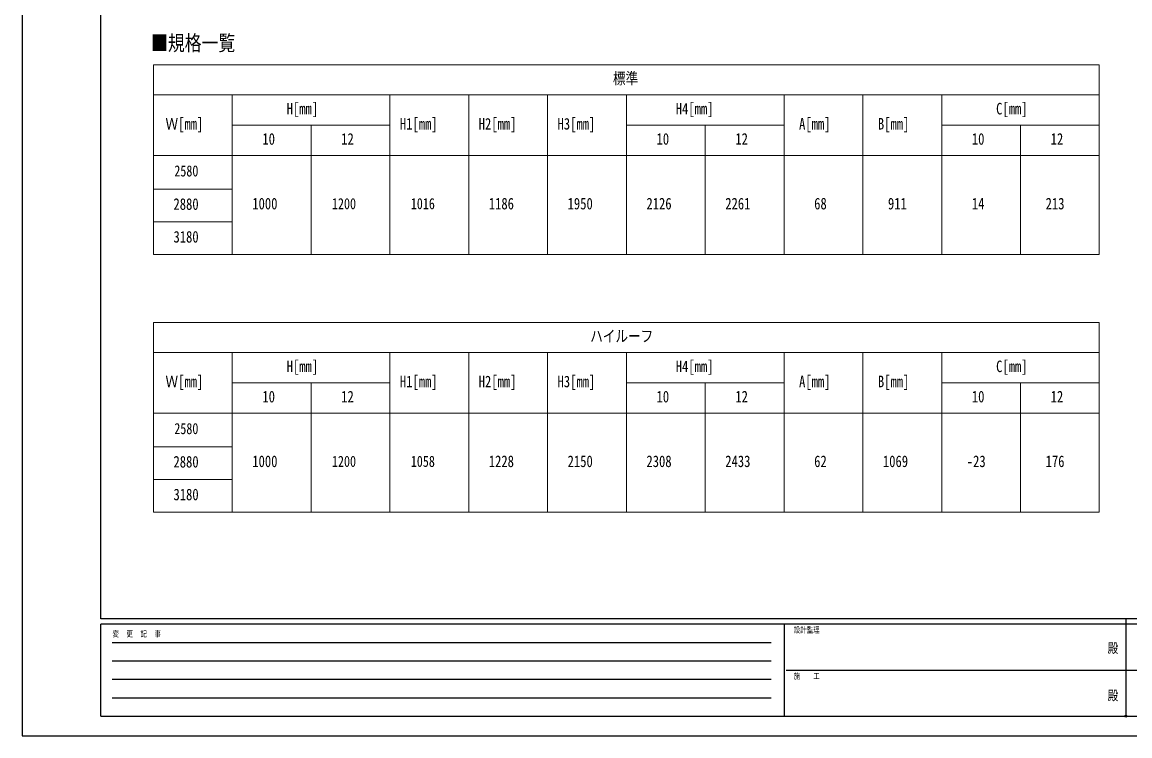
# Model space of a CAD drawing. Units: millimetres, scale not verified. Extents: x -8410 to 8410, y -5940 to 5940.
# Drawn here: x -8410 to 21, y -5940 to -512 of the extents above; entities that cross this region are included whole.
import ezdxf
from ezdxf.enums import TextEntityAlignment as Align

# ---------------------------------------------------------------- set-up
doc = ezdxf.new("R2010")
doc.units = ezdxf.units.MM
doc.header["$LTSCALE"] = 30
doc.header["$PDMODE"] = 32
doc.header["$PDSIZE"] = 15
doc.layers.add('0-1_TABLE1', color=7, linetype='Continuous', lineweight=18)
doc.layers.add('0-2_USER1', color=3, linetype='Continuous')
doc.layers.add('0-6_YKK_ZWAK', color=7, linetype='Continuous')
doc.styles.add('ＭＳ ゴシック', font='')
doc.styles.get('ＭＳ ゴシック').set_extended_font_data('MS Gothic')

msp = doc.modelspace()

# ---------------------------------------------------------------- linework, layer by layer
at = {"layer": '0-1_TABLE1'}
for p, q in [((-7411.02, -835.15), (-211.02, -835.15)), ((-7411.02, -835.15), (-7411.02, -2279.17)), ((-211.02, -835.15), (-211.02, -2279.17)), ((-7411.02, -1065.15), (-211.02, -1065.15)), ((-6811.02, -1065.15), (-6811.02, -2279.17)), ((-5611.02, -1065.15), (-5611.02, -2279.17)), ((-5011.02, -1065.15), (-5011.02, -2279.17)), ((-4411.02, -1065.15), (-4411.02, -2279.17)), ((-3811.02, -1065.15), (-3811.02, -2279.17)), ((-2611.02, -1065.15), (-2611.02, -2279.17)), ((-2011.02, -1065.15), (-2011.02, -2279.17)), ((-1411.02, -1065.15), (-1411.02, -2279.17)), ((-6811.02, -1295.15), (-5611.02, -1295.15)), ((-6211.02, -1295.15), (-6211.02, -2279.17)), ((-3811.02, -1295.15), (-2611.02, -1295.15)), ((-3211.02, -1295.15), (-3211.02, -2279.17)), ((-1411.02, -1295.15), (-211.02, -1295.15)), ((-811.02, -1295.15), (-811.02, -2279.17)), ((-7411.02, -1525.15), (-211.02, -1525.15)), ((-7411.02, -1780.96), (-6811.02, -1780.96)), ((-7411.02, -2030.07), (-6811.02, -2030.07)), ((-7411.02, -2279.17), (-211.02, -2279.17)), ((-7411.02, -2795.09), (-211.02, -2795.09)), ((-7411.02, -2795.09), (-7411.02, -4239.12)), ((-211.02, -2795.09), (-211.02, -4239.12)), ((-7411.02, -3025.09), (-211.02, -3025.09)), ((-6811.02, -3025.09), (-6811.02, -4239.12)), ((-5611.02, -3025.09), (-5611.02, -4239.12)), ((-5011.02, -3025.09), (-5011.02, -4239.12)), ((-4411.02, -3025.09), (-4411.02, -4239.12)), ((-3811.02, -3025.09), (-3811.02, -4239.12)), ((-2611.02, -3025.09), (-2611.02, -4239.12)), ((-2011.02, -3025.09), (-2011.02, -4239.12)), ((-1411.02, -3025.09), (-1411.02, -4239.12)), ((-6811.02, -3255.09), (-5611.02, -3255.09)), ((-6211.02, -3255.09), (-6211.02, -4239.12)), ((-3811.02, -3255.09), (-2611.02, -3255.09)), ((-3211.02, -3255.09), (-3211.02, -4239.12)), ((-1411.02, -3255.09), (-211.02, -3255.09)), ((-811.02, -3255.09), (-811.02, -4239.12)), ((-7411.02, -3485.09), (-211.02, -3485.09)), ((-7411.02, -3740.9), (-6811.02, -3740.9)), ((-7411.02, -3990.01), (-6811.02, -3990.01)), ((-7411.02, -4239.12), (-211.02, -4239.12))]:
    msp.add_line(p, q, dxfattribs=at)
at = {"layer": '0-6_YKK_ZWAK'}
for p, q in [((-7809.96, -5050), (-7809.96, 5550)), ((7790.04, -5050), (-7809.96, -5050)), ((-9.96, -5050), (-9.96, -5790)), ((-2609.96, -5090), (-7809.96, -5090)), ((-7809.96, -5790), (-7809.96, -5090)), ((-2609.96, -5090), (-2609.96, -5790)), ((-9.96, -5090), (-2609.96, -5090)), ((2590.04, -5090), (-9.96, -5090)), ((-7724.96, -5230), (-2709.96, -5230)), ((-7724.96, -5370), (-2709.96, -5370)), ((-2594.96, -5440), (-9.96, -5440)), ((-9.96, -5440), (2590.04, -5440)), ((-7724.96, -5510), (-2709.96, -5510)), ((-7724.96, -5650), (-2709.96, -5650)), ((-7809.96, -5790), (-2609.96, -5790)), ((-2609.96, -5790), (-9.96, -5790)), ((-9.96, -5790), (2590.04, -5790))]:
    msp.add_line(p, q, dxfattribs=at)
msp.add_lwpolyline([(-8410, -5940), (8410, -5940), (8410, 5940), (-8410, 5940)], close=True, dxfattribs=at)
msp.add_point((-9.96, -5790), dxfattribs=at)

# ---------------------------------------------------------------- texts
at = {"layer": '0-1_TABLE1', "style": 'ＭＳ ゴシック', "width": 0.8}
for s, height, p in [('標準', 87.98, (-3913.42, -1010.15)), ('H[mm]', 87.98, (-6396.62, -1240.15)), ('H4[mm]', 87.98, (-3435.02, -1240.15)), ('C[mm]', 87.98, (-996.62, -1240.15)), ('Ｗ[mm]', 87.98, (-7319.02, -1355.15)), ('H1[mm]', 87.98, (-5535.02, -1355.15)), ('H2[mm]', 87.98, (-4935.02, -1355.15)), ('H3[mm]', 87.98, (-4335.02, -1355.15)), ('A[mm]', 87.98, (-2496.62, -1355.15)), ('B[mm]', 87.98, (-1896.62, -1355.15)), ('10', 87.98, (-6581.42, -1470.15)), ('12', 87.98, (-5981.42, -1470.15)), ('10', 87.98, (-3581.42, -1470.15)), ('12', 87.98, (-2981.42, -1470.15)), ('10', 87.98, (-1181.42, -1470.15)), ('12', 87.98, (-581.42, -1470.15)), ('2580', 84.29, (-7252.05, -1710.54)), ('2880', 87.98, (-7258.22, -1965.51)), ('1000', 87.98, (-6658.22, -1962.16)), ('1200', 84.29, (-6052.05, -1959.65)), ('1016', 84.29, (-5452.05, -1959.65)), ('1186', 87.98, (-4858.22, -1962.16)), ('1950', 87.98, (-4258.22, -1962.16)), ('2126', 87.98, (-3658.22, -1962.16)), ('2261', 87.98, (-3058.22, -1962.16)), ('68', 87.98, (-2381.42, -1962.16)), ('911', 87.98, (-1819.82, -1962.16)), ('14', 87.98, (-1181.42, -1962.16)), ('213', 87.98, (-619.82, -1962.16)), ('3180', 87.98, (-7258.22, -2214.62)), ('ハイルーフ', 87.98, (-4086.22, -2970.09)), ('H[mm]', 87.98, (-6396.62, -3200.09)), ('H4[mm]', 87.98, (-3435.02, -3200.09)), ('C[mm]', 87.98, (-996.62, -3200.09)), ('Ｗ[mm]', 87.98, (-7319.02, -3315.09)), ('H1[mm]', 87.98, (-5535.02, -3315.09)), ('H2[mm]', 87.98, (-4935.02, -3315.09)), ('H3[mm]', 87.98, (-4335.02, -3315.09)), ('A[mm]', 87.98, (-2496.62, -3315.09)), ('B[mm]', 87.98, (-1896.62, -3315.09)), ('10', 87.98, (-6581.42, -3430.09)), ('12', 87.98, (-5981.42, -3430.09)), ('10', 87.98, (-3581.42, -3430.09)), ('12', 87.98, (-2981.42, -3430.09)), ('10', 87.98, (-1181.42, -3430.09)), ('12', 87.98, (-581.42, -3430.09)), ('2580', 84.29, (-7252.05, -3670.48)), ('2880', 87.98, (-7258.22, -3925.46)), ('1000', 87.98, (-6658.22, -3922.1)), ('1200', 84.29, (-6052.05, -3919.59)), ('1058', 84.29, (-5452.05, -3919.59)), ('1228', 87.98, (-4858.22, -3922.1)), ('2150', 87.98, (-4258.22, -3922.1)), ('2308', 87.98, (-3658.22, -3922.1)), ('2433', 87.98, (-3058.22, -3922.1)), ('62', 87.98, (-2381.42, -3922.1)), ('1069', 87.98, (-1858.22, -3922.1)), ('-23', 87.98, (-1219.82, -3922.1)), ('176', 87.98, (-619.82, -3922.1)), ('3180', 87.98, (-7258.22, -4174.56))]:
    msp.add_text(s, height=height, dxfattribs=at).set_placement(p, align=Align.BOTTOM_LEFT)
at = {"layer": '0-2_USER1', "style": 'ＭＳ ゴシック', "width": 0.8}
msp.add_text('■規格一覧', height=117.3, dxfattribs=at).set_placement((-7428.48, -763.99), align=Align.BOTTOM_LEFT)
at = {"layer": '0-6_YKK_ZWAK', "style": 'ＭＳ ゴシック', "width": 0.8}
for s, height, p in [('変  更  記  事', 43.99, (-7722.62, -5200)), ('設計監理', 43.99, (-2536.63, -5170)), ('殿', 73.31, (-147.33, -5331.67)), ('施\u3000\u3000工', 43.99, (-2536.63, -5520)), ('殿', 73.31, (-147.33, -5691.67))]:
    msp.add_text(s, height=height, dxfattribs=at).set_placement(p, align=Align.BOTTOM_LEFT)

doc.saveas('drawing.dxf')
